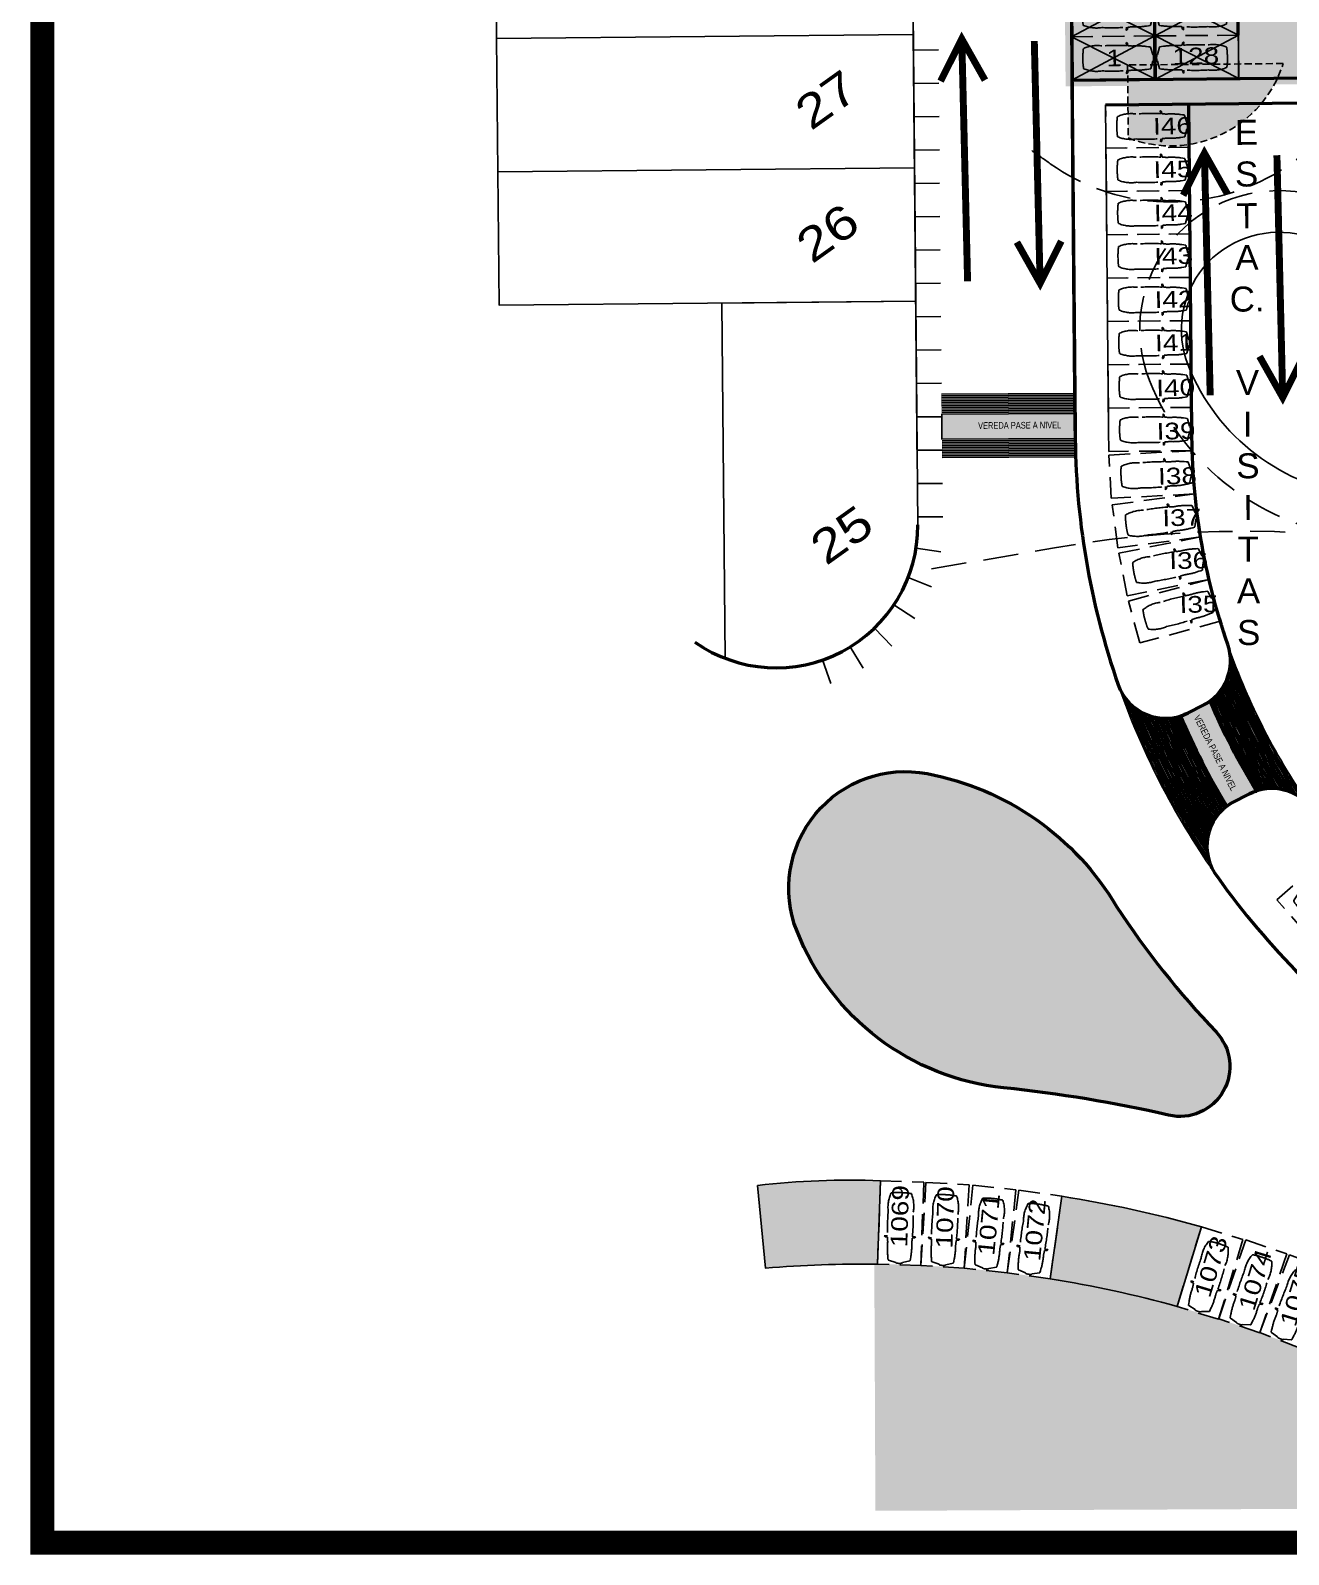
# Model space of a CAD drawing. Header units: millimetres. Extents: x 460 to 723, y 360 to 962.
# Drawn here: x 459.9 to 573.9, y 362.2 to 500.2 of the extents above; entities that cross this region are included whole.
import ezdxf

# ---------------------------------------------------------------- set-up
doc = ezdxf.new("R2010")
doc.units = ezdxf.units.MM
for name, pattern in [('ACAD_ISO02W100', [15, 12, -3]), ('CONTINUA', [0]), ('DASHDOT2', [0.5, 0.25, -0.125, 0, -0.125]), ('DASHED', [19.049999999999997, 12.7, -6.35]), ('HIDDEN2', [4.762499999999999, 3.175, -1.5875])]:
    doc.linetypes.add(name, pattern=pattern)
doc.layers.get('0').update_dxf_attribs({"true_color": 0xc2ced6})
for name, color, linetype, lineweight in [('0-EVACUACIÓN', 84, 'Continuous', 90), ('LOTES_MENORCA', 250, 'Continuous', 50), ('Menorca-Parques-A-Arboles', 74, 'Continuous', 18), ('TEXTO LOTES', 170, 'Continuous', 25)]:
    doc.layers.add(name, color=color, linetype=linetype, lineweight=lineweight)
for name, color, linetype in [('00_Bermas', 252, 'Continuous'), ('00_EJE VIAL', 253, 'HIDDEN2'), ('00_Lotes', 224, 'Continuous'), ('0_CORTES_VIAS', 2, 'Continuous'), ('0_RETIROS', 84, 'Continuous'), ('_A_BRUÑAS', 5, 'Continuous'), ('_HU TIPO 4 ETAPAS', 3, 'Continuous'), ('H_BORDES', 252, 'CONTINUA'), ('lotes hu$0$autos', 250, 'Continuous'), ('MENORCA_TEXTO CALLES Y AVENIDAS', 2, 'Continuous'), ('proyeccion', 8, 'DASHED')]:
    doc.layers.add(name, color=color, linetype=linetype)
doc.layers.add('A_TRAZADO', color=4, linetype='Continuous', plot=False)
doc.styles.add('1-200 R', font='bgothl.ttf', dxfattribs={"width": 0.8, "height": 0.35})
doc.styles.add('cotas', font='arial.ttf', dxfattribs={"width": 1.2})
doc.styles.get("Standard").update_dxf_attribs({"font": 'arial.ttf'})

# ---------------------------------------------------------------- blocks, each defined once
blk = doc.blocks.new('B150')
at = {"layer": '_A_BRUÑAS'}
blk.add_lwpolyline([(0, 0.75), (0, -0.75)], dxfattribs=at)
blk = doc.blocks.new('lotes hu$0$est.01')
at = {"layer": 'proyeccion', "color": 8, "linetype": 'DASHED', "ltscale": 0.1, "extrusion": (0.001267137594413333, -4.814406429302118e-05, 0.9999991960219098)}
for p, q in [((-2713714.734335323, 7725537.807855077), (-2713714.722264049, 7725537.92707682)), ((-2713714.722264049, 7725537.92707682), (-2713714.704139745, 7725538.023517201)), ((-2713714.704139745, 7725538.023517201), (-2713714.699901662, 7725538.032638948)), ((-2713714.681788305, 7725538.0480611), (-2713714.24371258, 7725538.171561241)), ((-2713714.24371258, 7725538.171561241), (-2713714.240256914, 7725538.197441367)), ((-2713713.856265258, 7725538.196998505), (-2713713.852721417, 7725538.171130305)), ((-2713713.852721417, 7725538.171130305), (-2713713.414227379, 7725538.04912379)), ((-2713713.396061574, 7725538.033763457), (-2713713.391792428, 7725538.024656206)), ((-2713713.391792428, 7725538.024656206), (-2713713.373339584, 7725537.92827815)), ((-2713713.373339584, 7725537.92827815), (-2713713.360862102, 7725537.809098236)), ((-2713714.934447963, 7725536.661487735), (-2713714.984792911, 7725536.605468202)), ((-2713714.984792911, 7725536.605468202), (-2713714.971609876, 7725536.590989325)), ((-2713714.971609876, 7725536.590989325), (-2713714.793694761, 7725536.601325271)), ((-2713714.788808958, 7725536.683281188), (-2713714.934447963, 7725536.661487735)), ((-2713713.302556518, 7725536.684716518), (-2713713.15684409, 7725536.663419509)), ((-2713713.119442153, 7725536.593048153), (-2713713.297391458, 7725536.602777726)), ((-2713713.15684409, 7725536.663419509), (-2713713.106308536, 7725536.607571874)), ((-2713713.106308536, 7725536.607571874), (-2713713.119442153, 7725536.593048153))]:
    blk.add_line(p, q, dxfattribs=at)
at = {"layer": 'proyeccion', "color": 8, "linetype": 'DASHED', "ltscale": 0.1}
blk.add_lwpolyline([(-2713715.363172001, 7725538.313534611), (-2713712.763172002, 7725538.313534612), (-2713712.763172002, 7725533.313534612), (-2713715.363172, 7725533.313534611)], close=True, dxfattribs=at)
at = {"layer": 'proyeccion', "color": 8, "linetype": 'DASHED', "ltscale": 0.1, "extrusion": (0.001267137594413333, -4.814406429302118e-05, 0.9999991960219098)}
for centre, radius, start, end in [((-2713708.589146202, 7725537.046938677, -3810.583694886813), 4.009686271329906, 171.5903852376664, 183.7793716572384), ((-2713712.495433018, 7725537.846126423, -3810.588683169822), 0.02850000091789321, 105.743933580333, 155.0797787827164), ((-2713711.899160202, 7725537.515848294, -3810.587911708585), 0.5324825642468936, 86.82645315371623, 107.7658507842356), ((-2713711.841409278, 7725537.51501446, -3810.58783849001), 0.5332498206718345, 72.11491800882752, 93.039204012233), ((-2713711.243245868, 7725537.847162995, -3810.58709652504), 0.02850000092586931, 25.11547843213275, 74.45132374647028), ((-2713715.146786506, 7725537.034667266, -3810.592003735273), 4.009686206729849, 356.415885619264, 8.604871999372275), ((-2713699.567870556, 7725535.690135753, -3810.572198358087), 13.0680042018026, 176.7682807330189, 183.2444520721511), ((-2713699.567871224, 7725535.690135777, -3810.572198358929), 13.06800353418193, 175.2043820858534, 176.4083662122853), ((-2713724.16338619, 7725535.647127668, -3810.603362215106), 13.06800421035998, 3.786891006672036, 4.990874992641549), ((-2713724.163386198, 7725535.647127668, -3810.603362215119), 13.06800421756724, 356.9508051767906, 3.426976539936115), ((-2713710.630599973, 7725534.647937365, -3810.586166194046), 2.007251113594485, 171.3294233872722, 203.1907404590659), ((-2713713.098771669, 7725534.646541862, -3810.589293642515), 2.008236569741824, 336.8952689454167, 8.748716788006325), ((-2713712.449131085, 7725533.867909052, -3810.588432971304), 0.02849999803807351, 201.4323471749703, 262.3292306328637), ((-2713711.893751045, 7725537.991434247, -3810.587927751074), 4.189258044871107, 262.3292277201794, 271.062774262265), ((-2713711.755069143, 7725536.839854646, -3810.587696580157), 3.037569936563779, 268.8496860075464, 279.1070538510364), ((-2713711.278185086, 7725533.868807194, -3810.586949263656), 0.02849999981066331, 277.8660284092421, 338.7629115080967)]:
    blk.add_arc(centre, radius, start, end, dxfattribs=at)
blk = doc.blocks.new('SECC')
at = {"layer": '0_CORTES_VIAS', "linetype": 'ACAD_ISO02W100', "lineweight": 30, "ltscale": 2}
blk.add_line((312295.4994283512, 8613625.746727426), (312304.7339031722, 8613618.259881463), dxfattribs=at)
at = {"layer": '0_CORTES_VIAS', "linetype": 'ACAD_ISO02W100', "lineweight": 15, "const_width": 0.4999999999999999}
for points in [[(312295.4994283512, 8613625.746727426), (312296.1318425348, 8613626.483392637)], [(312304.7339031722, 8613618.259881463), (312305.3663173558, 8613618.996546675)]]:
    blk.add_lwpolyline(points, dxfattribs=at)

msp = doc.modelspace()

# ---------------------------------------------------------------- hatches: boundary and pattern name
at = {"layer": '00_Bermas'}
h = msp.add_hatch(color=254, dxfattribs=at)
h.dxf.hatch_style = 1
h.paths.add_polyline_path([(554.5653224639831, 465.5451654117863), (542.4885942973754, 465.4903869748645), (542.5093492609752, 463.2258954311923), (554.583091192761, 463.2806603238717)])
h = msp.add_hatch(color=254, dxfattribs=at)
h.dxf.hatch_style = 1
edge = h.paths.add_edge_path()
edge.add_arc((564.1122763240672, 443.171208513227), 4.529124801217012, 296.8342323182041, 306.4349231007857, ccw=False)
edge.add_line((566.1567719494856, 439.1297967422435), (564.7974368964806, 438.4421275020667))
edge.add_arc((562.7529412685112, 442.4835392505387), 4.529124782281155, 287.3392869492076, 296.8342324755546, ccw=False)
edge.add_arc((624.3364261064152, 463.9807551578263), 65.5346826427319, 203.2034853846747, 211.241619666504)
edge.add_arc((571.0413201030107, 426.3737402414799), 4.535839330650751, 119.95219379109179, 127.10300379593849, ccw=False)
edge.add_line((568.7766787815863, 430.3037832589004), (570.3588286685281, 431.1041715155791))
edge.add_arc((572.4033242930507, 427.0627597820379), 4.529124767402277, 108.03500282649199, 116.83423252191, ccw=False)
edge.add_arc((624.3364261203235, 463.9807551440423), 62.51526612392682, 203.0265983937063, 211.4433273854107, ccw=False)
at = {"layer": '0_RETIROS', "true_color": 0x148b29}
h = msp.add_hatch(color=104, dxfattribs=at)
h.dxf.hatch_style = 1
edge = h.paths.add_edge_path()
edge.add_line((573.4186612815138, 497.2471183333137), (559.3208845499994, 497.1178953817721))
edge.add_line((559.3208845506355, 497.1178953817753), (559.3814622790105, 490.5090758331002))
edge.add_arc((563.2349684525495, 500.4718585368672), 10.68206670214359, 248.8540208083278, 342.4292313957616)
at = {"layer": 'A_TRAZADO'}
h = msp.add_hatch(color=1, dxfattribs=at)
h.dxf.hatch_style = 1
h.paths.add_polyline_path([(557.8687606365917, 862.527308269021), (550.3205405836742, 862.4576686077517), (551.1125124511266, 776.1036347758006), (551.3911898237991, 746.402191501451), (553.7093954234912, 495.1785853901258), (577.8635937795744, 495.40143134081), (576.0166476939961, 695.580226444542), (583.5740402965929, 695.6499445887423), (583.1758133404809, 738.8257643661957), (599.773140241495, 738.9788908243015), (599.6582546565726, 751.4294944745284), (599.4751299522684, 770.9851555978682), (588.9389715805175, 770.690842919196), (576.866160185859, 770.341476056715), (566.4022089494406, 770.038666890362), (566.2135406722883, 776.2452593022849), (558.6699050340388, 776.1733529087528)])
at = {"layer": 'Menorca-Parques-A-Arboles', "lineweight": 5, "true_color": 0x148b29, "transparency": 33554687}
h = msp.add_hatch(color=104, dxfattribs=at)
h.dxf.hatch_style = 1
edge = h.paths.add_edge_path()
edge.add_arc((536.4199865934652, 407.9267511466598), 25.46801608768559, 30.68275622199559, 79.24952355388899, ccw=False)
edge.add_arc((624.3364295955171, 463.9807513895364), 78.81509768224248, 213.1147509383291, 223.6760982666416)
edge.add_arc((564.0572794517541, 406.4248352966903), 4.529124789030591, -102.94902441916742, 43.67609829724449, ccw=False)
edge.add_arc((535.4862220302585, 282.1657152237045), 122.972382039301, 77.05097557201802, 84.11080363691964)
edge.add_arc((550.427354299529, 427.0151758134367), 22.64562394424557, 201.6193602047144, 264.11080251489784, ccw=False)
edge.add_arc((539.1993273222748, 422.565296185949), 10.56795784101681, 79.24952355486857, 201.6193602095993, ccw=False)
h = msp.add_hatch(color=104, dxfattribs=at)
h.dxf.hatch_style = 1
edge = h.paths.add_edge_path()
edge.add_line((525.8101276931685, 395.6498566769521), (526.534395664487, 388.1539405645401))
edge.add_arc((535.4862191044604, 282.1657172553605), 106.365589469231, 89.35857418140472, 94.82777492235351, ccw=False)
edge.add_line((536.6769562021831, 388.5246415085753), (536.9312376339977, 396.070682518815))
edge.add_arc((534.0254739488329, 325.7024446351367), 70.42820717189922, 87.63538967137029, 96.69871840308221)
h = msp.add_hatch(color=104, dxfattribs=at)
h.dxf.hatch_style = 1
edge = h.paths.add_edge_path()
edge.add_line((553.3643582805046, 394.6681676022584), (552.3081140769784, 387.1926779567052))
edge.add_arc((535.4862191649281, 282.1657160906291), 106.365590616751, 74.55654860504069, 80.9003716846658, ccw=False)
edge.add_line((563.8100125514376, 384.6908427447747), (566.0143947944841, 391.9129709321716))
edge.add_arc((535.4862191841061, 282.1657165123981), 113.9141315148238, 74.4551339376387, 80.97044086227424)
h = msp.add_hatch(color=104, dxfattribs=at)
h.dxf.hatch_style = 1
edge = h.paths.add_edge_path()
edge.add_line((536.4784155979225, 366.1823566139296), (598.1759633367551, 366.4622270226392))
edge.add_line((598.1759633366113, 366.462227023045), (598.1686567805548, 368.073026910157))
edge.add_arc((535.4499227248533, 282.1656966034412), 106.3659203034308, 53.86777880782149, 89.50057665119074)
edge.add_line((536.3770582282652, 388.5275761535138), (536.4784155980084, 366.1823566134451))

# ---------------------------------------------------------------- linework, layer by layer
at = {"color": 1, "elevation": -8.16971672340977}
msp.add_lwpolyline([(541.1705918070917, 432.9477741782402, -0.2151426456909415), (558.3226303338158, 420.9226751471259, 0.04611521918195993), (567.3329929319566, 409.5525617153898, -0.7441907180388282), (563.042374706297, 402.0108869834157, 0.03081405824964997), (548.1038001852395, 404.4890713987325, -0.2796351606813086), (529.3748037171567, 418.6716515100719, -0.5912207210323889)], format="xyb", close=True, dxfattribs=at)
at = {"layer": '0-EVACUACIÓN', "const_width": 0.6283568648077319, "elevation": -8.16971672340977}
for points in [[(546.4043688977666, 495.7489982463409), (544.301706691873, 499.474153681725), (542.3799541462469, 495.6525259495659)], [(544.8276622943189, 477.5335183274291), (544.301706691873, 499.474153681725)], [(550.8702846855423, 499.2877089224491), (551.3962402879882, 477.3470735681532)], [(568.3816128829163, 485.4099899735172), (566.2789506770227, 489.1351454089012), (564.3571981313966, 485.3135176767422)], [(566.8049062794687, 467.1945100546054), (566.2789506770227, 489.1351454089012)], [(572.8475286706921, 488.9487006496253), (573.3734842731379, 467.0080652953293)], [(549.2935780820945, 481.0722290035372), (551.3962402879882, 477.3470735681532), (553.3179928336143, 481.1687013003123)], [(571.2708220672444, 470.7332207307134), (573.3734842731379, 467.0080652953293), (575.2952368187641, 470.8296930274884)]]:
    msp.add_lwpolyline(points, dxfattribs=at)
at = {"layer": '00_EJE VIAL'}
for points, elevation in [([(578.4981227905888, 889.3304609710647), (582.0560729035959, 503.7385329734387, -0.6115785954232685), (552.3218505231101, 488.1736706457597, -0.001476909534063808), (550.6473974277809, 489.3652631053376)], -8.16971672340977), ([(593.5304187369907, 471.7148497999189, -0.01021244908224573), (592.1050764636256, 473.800021566158, 0.2142578573083559), (575.3314900091434, 485.5175214057487, 0.5912207210817969), (561.3042492999573, 468.5407321032501)], -8.16971672340977), ([(561.3042492999573, 468.5407321032501, 0.2796351607008716), (580.0127542530553, 454.373669292647)], -8.16971672340977), ([(541.572961690617, 451.4851043903475), (552.6997166457335, 453.3827396217991, -0.1018524323026204), (592.4405001033131, 452.2820437492862, -0.1018524323026204)], 0.3767515654373819)]:
    msp.add_lwpolyline(points, format="xyb", dxfattribs=dict(at, elevation=elevation))
at = {"layer": '00_Lotes'}
for points, elevation in [([(540.1307761201931, 475.723132916634), (537.5848190484767, 753.4977931516634)], -8.16971672340977), ([(540.1307761201931, 475.723132916634), (537.5848190484767, 753.4977931516634)], -8.16971672340977), ([(540.2690422327174, 460.6328796233893), (537.5848191145599, 753.4977860329568)], -8.16971672340977), ([(540.2690422327174, 460.6328796233893), (537.5848191145599, 753.4977860329568)], -8.16971672340977), ([(557.5988686638032, 464.0277867964984), (557.3268544299711, 493.518838050484)], 2.097278449968349), ([(542.4716264392516, 467.3019785703765), (554.548618539321, 467.3567581939838)], 2.097278449968349), ([(542.4723112157957, 467.1510092982838), (554.5493033158649, 467.2057889218912)], 2.097278449968349), ([(542.4729959923397, 467.0000400247851), (554.549988092409, 467.0548196483924)], 2.097278449968349), ([(542.4758054222815, 466.8490803909963), (554.5527958983914, 466.9038600160098)], 2.097278449968349), ([(542.4764901988254, 466.6981111174977), (554.5534806735293, 466.752890741105)], 2.097278449968349), ([(542.4771749767754, 466.5471418454051), (554.5541654500734, 466.6019214676062)], 2.097278449968349), ([(542.4778597533194, 466.3961725719062), (554.5548502266174, 466.4509521941075)], 2.097278449968349), ([(542.4785445284574, 466.2452032984075), (554.5555350031614, 466.2999829220149)], 2.097278449968349), ([(542.4827703954037, 466.0942500859368), (554.5597581663208, 466.1490296870477)], 2.097278449968349), ([(542.4834551719478, 465.9432808138442), (554.5604429414589, 465.998060413549)], 2.097278449968349), ([(542.4855563840903, 465.7923179630694), (554.5625430751797, 465.8470975641803)], 2.097278449968349), ([(542.4862411620401, 465.6413486867587), (554.5632278531298, 465.6961282906815)], 2.097278449968349), ([(554.5653224639831, 465.5451654117863), (542.4885942973754, 465.4903869748645), (542.5093492609752, 463.2258954311923), (554.583091192761, 463.2806603238717), (554.5653224639831, 465.5451654160044)], 2.097278449968349), ([(542.5106302949231, 463.0749288614804), (554.5847697705447, 463.1296955552783)], 2.097278449968349), ([(542.5148561604632, 462.9239756490097), (554.5953254344269, 462.9787710524398)], 2.097278449968349), ([(542.5155409370072, 462.773006375511), (554.5960102109708, 462.827801778941)], 2.097278449968349), ([(542.5162257121452, 462.6220371034182), (554.5966949875149, 462.6768325068485)], 2.097278449968349), ([(542.5169104872833, 462.4710678299195), (554.5973797640588, 462.5258632333498)], 2.097278449968349), ([(542.5175952652332, 462.3200985578268), (554.5980645406028, 462.3748939612571)], 2.097278449968349), ([(542.5182800417772, 462.1691292829221), (554.5987493171468, 462.2239246877584)], 2.097278449968349), ([(542.5203812525137, 462.0181664377714), (554.605670536165, 462.0729836992724)], 2.097278449968349), ([(542.5210660290578, 461.8671971642726), (554.6063553141153, 461.9220144257736)], 2.097278449968349), ([(542.5217508041957, 461.7162278907738), (554.6070400906592, 461.7710451536809)], 2.097278449968349), ([(542.5245602397617, 461.5652682541732), (554.6195320975529, 461.6201294356891)], 2.097278449968349)]:
    msp.add_lwpolyline(points, dxfattribs=dict(at, elevation=elevation))
at = {"layer": '00_Lotes', "elevation": -8.16971672340977}
for points in [[(539.7987002584324, 511.954609462396), (502.0575368084703, 511.6086967192111), (502.1682287680148, 499.5315378687489), (539.9093922109465, 499.8774506147461)], [(539.7987002584324, 511.954609462396), (502.0575368084703, 511.6086967192111), (502.1682287680148, 499.5315378687489), (539.9093922109465, 499.8774506147461)], [(539.9093922109465, 499.8774506147461), (502.1682287680148, 499.5315378687489), (502.278920720529, 487.4543790267231), (540.0200841676788, 487.8002917685021)], [(539.9093922109465, 499.8774506147461), (502.1682287680148, 499.5315378687489), (502.278920720529, 487.4543790267231), (540.0200841676788, 487.8002917685021)], [(540.0200841676788, 487.8002917685021), (502.278920720529, 487.4543790267231), (502.3896126744493, 475.3772201762611), (540.1307761201931, 475.723132916634)], [(540.0200841676788, 487.8002917685021), (502.278920720529, 487.4543790267231), (502.3896126744493, 475.3772201762611), (521.2601943987271, 475.5501765485566), (540.1307761201931, 475.723132916634)]]:
    msp.add_lwpolyline(points, close=True, dxfattribs=at)
at = {"layer": '00_Lotes'}
for points, elevation in [([(540.315700812573, 455.4770876010517), (540.1301783274096, 475.7231274457893), (522.5595614608761, 475.5620857663639), (522.8544219186031, 443.3938336685016, 0.5298004077010257)], -3.513474498268432), ([(522.5595614552522, 475.5620857663639), (522.8544219186031, 443.3938336685016, 0.5298694060662165), (540.315675771261, 455.4798528691419), (540.130177620179, 475.7231274387591)], -8.16971672340977), ([(540.315700812573, 455.4770876010517), (540.1301783274096, 475.7231274457893), (522.5595614608761, 475.5620857663639), (522.8544219186031, 443.3938336685016, 0.5298004077010257)], -3.513474498268432), ([(522.5595614552522, 475.5620857663639), (522.8544219186031, 443.3938336685016, 0.5298694060662165), (540.315675771261, 455.4798528691419), (540.130177620179, 475.7231274387591)], -8.16971672340977), ([(553.3643582805046, 394.6681676022584), (552.3081140769784, 387.1926779567052, -0.02768722156766928), (563.8100125514376, 384.6908427447747), (566.0143947944841, 391.9129709321716, 0.02843605023506108)], 2.097278449968349)]:
    msp.add_lwpolyline(points, format="xyb", close=True, dxfattribs=dict(at, elevation=elevation))
for points, elevation in [([(568.4557390162958, 444.4546816307931, 0.06970148017836497), (575.9719456329115, 429.8516507742314, 0.0367414276329907)], -8.16971672340977), ([(568.6273148558511, 443.5281377392773, 0.06182084558158652), (575.3176223178891, 430.529723612752, 0.03674142761713197)], -8.16971672340977), ([(568.6400409940923, 443.0602196979234, 0.05807910545799369), (574.944221203333, 430.8120015816333, 0.03674142762483398)], -8.16971672340977), ([(568.4510332039898, 441.8719163301526, 0.04935166444865111), (573.8673291950256, 431.3487440088718, 0.03674142762049444)], -8.16971672340977), ([(568.5169271841028, 442.1166838602568, 0.05105208681637285), (574.1048165886051, 431.2601274240222, 0.03674142762445747)], -8.16971672340977), ([(568.5732022028823, 442.3881939946191, 0.05299959788031117), (574.3584775259507, 431.1481418930018, 0.03674142762849367)], -8.16971672340977), ([(568.6164383285396, 442.6963442450742, 0.05528425179352425), (574.634379284998, 431.004252491614, 0.03674142763255033)], -8.16971672340977), ([(558.4768563037741, 440.9908676070043, 0.06885650053732623), (567.1940274581868, 423.9712045425895, 0.06103659613937962)], 2.097278449968349), ([(567.6205758360273, 440.3068052592177, 0.03997759881815269), (572.1110213619594, 431.5824423088554, 0.03674142763085377)], -8.16971672340977), ([(567.7274259788356, 440.4429005332225, 0.04066733066256828), (572.2838709845894, 431.5903090152689, 0.03674142762336127)], -8.16971672340977), ([(567.8313529765869, 440.586360296839, 0.04142538910753313), (572.4610151795962, 431.5915171060256, 0.0367414276273051)], -8.16971672340977), ([(567.9321489638942, 440.7377861349013, 0.04225751288723902), (572.6428227221304, 431.5855478196229, 0.03674142761981887)], -8.16971672340977), ([(568.0295593981396, 440.8979146950417, 0.04317067631463121), (572.8297451867712, 431.5717659208214, 0.03674142762372123)], -8.16971672340977), ([(568.1232683187042, 441.0676603985251, 0.04417347847703862), (573.0223431235015, 431.5493828810576, 0.03674142762769539)], -8.16971672340977), ([(568.2128767954108, 441.2481777721644, 0.04527671054200785), (573.2213242650423, 431.5174031106279, 0.03674142762015412)], -8.16971672340977), ([(568.2978703199842, 441.440955829183, 0.04649421355500054), (573.4276013988558, 431.4745425905924, 0.03674142763565065)], -8.16971672340977), ([(568.3775673061518, 441.6479671374306, 0.04784423150263287), (573.6423837194292, 431.4191003198746, 0.03674142762809152)], -8.16971672340977), ([(559.0239087383574, 439.9130747736979, 0.06103659613864584), (566.7668121336105, 424.8563674788023, 0.03649091610585953)], 2.097278449968349), ([(559.333999970302, 439.5130491160234, 0.057577614521865), (566.6260169062074, 425.3350217261338, 0.03649091609565879)], 2.097278449968349), ([(559.6032614763841, 439.2289289150338, 0.05497866514568288), (566.5533463392837, 425.7165264553511, 0.03649091609544543)], 2.097278449968349), ([(559.850596009533, 439.0065630910862, 0.05283912741990219), (566.517379596869, 426.0454099828705, 0.03649091610533087)], 2.097278449968349), ([(566.8021660162736, 439.527382926188, 0.0367414276261682), (571.0011165454381, 431.3693575797469)], -8.16971672340977), ([(566.8021660162736, 439.527382926188, 0.03674142772793002), (571.0011165454381, 431.3693575797469, 0.03541519228444606)], -8.16971672340977), ([(566.9259617302971, 439.6221035663796, 0.03705252424115419), (571.1501426384236, 431.4150588166011, 0.03674142763004246)], -8.16971672340977), ([(567.0475852461747, 439.7220154182094, 0.03741042685311555), (571.3021310581757, 431.4559755290362, 0.0367414276227082)], -8.16971672340977), ([(567.1669766039532, 439.8272919964582, 0.03781695872918577), (571.4571881775445, 431.4919580822063, 0.03674142762654163)], -8.16971672340977), ([(567.2840643845736, 439.938140002324, 0.03827424518089773), (571.6154407047263, 431.5228282342734, 0.03674142763044515)], -8.16971672340977), ([(567.3987637779904, 440.0548048687864, 0.0387847649108765), (571.7770390900614, 431.5483743432659, 0.03674142762300659)], -8.16971672340977), ([(567.5109741521545, 440.1775778469741, 0.03935141561744883), (571.9421618790893, 431.5683452438392, 0.03674142762692056)], -8.16971672340977), ([(560.0833921023944, 438.8247855728183, 0.05100148031774057), (566.5056108016292, 426.3393951166809, 0.03649091610513773)], 2.097278449968349), ([(560.3054698415823, 438.6726528906436, 0.04938419341661868), (566.5115197765729, 426.6077219842595, 0.03649091609484595)], 2.097278449968349), ([(560.5191152022232, 438.5436163674363, 0.04793851709790185), (566.5311854360647, 426.8559473863415, 0.03649091609462892)], 2.097278449968349), ([(560.7258274024723, 438.4333811566448, 0.04663253922629029), (566.5620277066485, 427.0877276961625, 0.03649091610459966)], 2.097278449968349), ([(560.9266537695494, 438.3389469688172, 0.04544402517305784), (566.6022399511539, 427.3056232015902, 0.03649091610444976)], 2.097278449968349), ([(561.122360505741, 438.2581188464744, 0.04435676147676701), (566.6504981140687, 427.5115103011494, 0.03649091609401871)], 2.097278449968349), ([(561.3135281940795, 438.189233578284, 0.04335850998037154), (566.705797522765, 427.7068127797338, 0.0364909161041012)], 2.097278449968349), ([(561.500609044668, 438.1309957157264, 0.04243978123670686), (566.7673547919204, 427.892640815304, 0.03649091610390231)], 2.097278449968349), ([(561.683963095615, 438.0823738491948, 0.04159305861457348), (566.8345456392329, 428.0698791099659, 0.03649091610374952)], 2.097278449968349), ([(561.8638821548356, 438.0425320333255, 0.04081228564521066), (566.9068637240285, 428.2392452372117, 0.03649091610354897)], 2.097278449968349), ([(562.0406061844642, 438.0107828355928, 0.04009251512026167), (566.9838923931802, 428.4013296559963, 0.03649091610334752)], 2.097278449968349), ([(562.2143348696322, 437.9865542201922, 0.03942966177944155), (567.0652847549168, 428.5566239676299, 0.03649091610319246)], 2.097278449968349), ([(562.385235980101, 437.9693655668719, 0.03882032345115466), (567.1507492192571, 428.7055414015676, 0.03649091610298931)], 2.097278449968349), ([(562.553451562397, 437.9588099676669, 0.0382616490746716), (567.2400388206545, 428.8484319498666, 0.03649091610278523)], 2.097278449968349), ([(562.7191025782903, 437.9545408865304, 0.03775123956315368), (567.33294316147, 428.9855937756765, 0.03649091610258024)], 2.097278449968349), ([(562.8822924746929, 437.9562619797097, 0.03728707212890885), (567.4292822577997, 429.1172819404385, 0.03649091610242204)], 2.097278449968349), ([(563.0431099394681, 437.9637191896656, 0.03686744183522508), (567.5289017885154, 429.2437151570256, 0.03649091610221528)], 2.097278449968349), ([(563.2016310428071, 437.9766945908994, 0.03649091610200761), (567.631669322898, 429.3650810820222, 0.03649091610200761)], 2.097278449968349), ([(563.3579209385205, 437.9950015335409, 0.03615629901294492), (567.7374714242254, 429.4815404859948, 0.03615629901294492)], 2.097278449968349), ([(563.5120352306942, 438.0184807303804, 0.03586260284085458), (567.8462112721833, 429.5932305731189, 0.03586260284085458)], 2.097278449968349), ([(563.6640210197726, 438.0469972507854, 0.03560902612780285), (567.9578068280026, 429.7002676076336, 0.03560902612780285)], 2.097278449968349), ([(563.8139177644523, 438.0804380559388, 0.03539493610377347), (568.0721893581322, 429.8027489989777, 0.03539493610377347)], 2.097278449968349), ([(563.9617579453255, 438.1187101035171, 0.03521985526141375), (568.1893022686442, 429.9007549440274, 0.03521985526141375)], 2.097278449968349), ([(564.0892022052416, 438.1918691531868, 0.0352188190257442), (568.3050759301334, 429.9913093496213, 0.0352188190257442)], 2.097278449968349), ([(525.8101276931685, 395.6498566769521), (526.534395664487, 388.1539405645401, -0.02386842117214867), (536.6769562021831, 388.5246415085753), (536.9312376339977, 396.070682518815, 0.03956686030361946), (525.8101276931685, 395.6498566769521)], 2.097278449968349)]:
    msp.add_lwpolyline(points, format="xyb", dxfattribs=dict(at, elevation=elevation))
at = {"layer": '0_RETIROS', "color": 250, "linetype": 'DASHED', "ltscale": 0.05}
msp.add_line((573.418661285025, 497.2471183321433, -4.29376023854747), (559.3208845518059, 497.1178953817754, -4.29376023854747), dxfattribs=at)
at = {"layer": '0_RETIROS', "color": 250, "linetype": 'DASHED', "ltscale": 0.05, "elevation": -8.16971672340977}
msp.add_lwpolyline([(573.4186612815138, 497.2471183333137), (559.3208845506355, 497.1178953817754), (559.3814622793515, 490.5090758334313, 0.4326102289591022)], format="xyb", close=True, dxfattribs=at)
at = {"layer": '_HU TIPO 4 ETAPAS', "color": 3, "linetype": 'DASHDOT2', "ltscale": 20, "elevation": -8.16971672340977, "flags": 128}
msp.add_lwpolyline([(721.758140212807, 363.3114001711293, 2.172066892648401, 2.172066892648401, 0), (721.7581399546982, 363.3113995986502, 2.172066892648401, 2.172066892648401, 0), (461.0244876486129, 363.3114001711293, 2.172066892648401, 2.172066892648401, 0), (461.0244876486129, 363.3114001711293, 2.172066892648401, 2.172066892648401, 0), (461.0244876486129, 363.3114001711293, 2.172066892648401, 2.172066892648401, 0), (721.758140212807, 363.3114001711293, 2.172066892648401, 2.172066892648401, 0), (721.758140212807, 363.3114001711293, 2.172066892648401, 2.172066892648401, 0), (721.758140212807, 363.3114001711293, 2.172066892648401, 2.172066892648401, 0), (721.758140212807, 960.7177701488646, 2.172066892648401, 2.172066892648401, 0), (721.758140212807, 960.7177701488646, 2.172066892648401, 2.172066892648401, 0), (721.758140212807, 960.7177701488646, 2.172066892648401, 2.172066892648401, 0), (461.0244876486129, 960.7177701488646, 2.172066892648401, 2.172066892648401, 0), (461.0244876486129, 960.7177701488646, 2.172066892648401, 2.172066892648401, 0), (461.0244876486129, 363.3114001711293, 2.172066892648401, 2.172066892648401, 0), (721.7581399546982, 363.3113995986502, 0, 0, 0)], format="xyseb", dxfattribs=at)
at = {"layer": 'A_TRAZADO', "color": 1, "elevation": -8.16971672340977}
msp.add_lwpolyline([(558.4460450402682, 863.1041711330511), (550.8978249873508, 863.0345314717817), (551.6897968548033, 776.6804976398308), (551.9684742274758, 746.979054365481), (554.2866798271679, 495.7554482541559), (578.4408781832511, 495.9782942048402), (576.5939320976728, 696.1570893085722), (584.1513247002696, 696.2268074527723), (583.7530977441576, 739.4026272302259), (600.3504246451715, 739.5557536883316), (600.2355390602492, 752.0063573385585), (600.0524143559451, 771.5620184618983), (589.5162559841942, 771.2677057832261), (577.4434445895357, 770.9183389207451), (566.9794933531172, 770.6155297543921), (566.790825075965, 776.8221221663151), (559.2471894377154, 776.7502157727829)], close=True, dxfattribs=at)
at = {"layer": 'A_TRAZADO', "color": 4, "elevation": -8.16971672340977}
msp.add_lwpolyline([(554.3079923065479, 495.7556448586856), (569.3924040690746, 495.8948009290386), (567.0385100117305, 747.0992421466555), (552.0090865972797, 746.9584099632813)], close=True, dxfattribs=at)
msp.add_lwpolyline([(561.8501981871083, 495.8252228938621), (559.4963144078097, 747.0285685182195)], dxfattribs=at)
at = {"layer": 'A_TRAZADO', "color": 2, "elevation": -8.16971672340977}
for points in [[(554.223302258494, 503.6056805494853), (561.8078531637844, 499.7502407406679)], [(561.771640479409, 503.6753213341687), (554.250460580872, 499.680522604904)], [(561.771640479409, 503.6753213341687), (569.3561913861055, 499.8198815239454)], [(569.3199787045421, 503.7449621174462), (561.798798803193, 499.7501633895874)], [(554.250460580872, 499.680522604904), (561.8350114861623, 495.8250827960865)], [(561.798798803193, 499.7501633895874), (554.277618901844, 495.7553646617285)], [(561.8078531637844, 499.7502407406679), (569.3924040690746, 495.8948009304445)], [(569.3561913861055, 499.8198815239454), (561.8350114861623, 495.8250827960865)]]:
    msp.add_lwpolyline(points, dxfattribs=at)
at = {"layer": 'H_BORDES', "lineweight": -2, "elevation": -8.16971672340977}
msp.add_lwpolyline([(574.6282372577962, 481.813550542785, -0.2151426456909437), (588.9059641761849, 471.8035986723225, 0.04611521918192303), (596.406384398042, 462.3388709458489, -0.7441907181520186), (592.8347812185376, 456.0610181901739, 0.03081405824988994), (580.3995894931146, 458.123912363375, -0.2796351606830546), (564.8091687620681, 469.9297980318552, -0.5912207210930991)], format="xyb", close=True, dxfattribs=at)
at = {"layer": 'LOTES_MENORCA'}
for p, q in [((561.8345960928342, 495.8250851047803, -8.169716723418915), (559.5171925659481, 747.0298506699575, -8.169716723418915)), ((561.8350114285153, 495.8250889390114, -8.169716723418915), (559.5171989000924, 747.0298507276044, -8.169716723418915)), ((554.2861835578535, 495.755443670513, -8.169716723418915), (561.8344036909143, 495.8250771902634, -8.169716723418915))]:
    msp.add_line(p, q, dxfattribs=at)
at = {"layer": 'LOTES_MENORCA', "elevation": -8.16971672340977}
for points in [[(569.3468114420575, 499.8198011442861), (567.0582754751224, 747.8734297178169, 0.4199967340980176), (562.3983330165909, 752.3588754905877), (556.3605262951074, 752.1841515095751, 0.4084544352571459), (551.9626047351309, 747.6151304967527), (554.2866798243557, 495.7554482485316)], [(553.8122477404996, 547.1597776950102), (554.5795805920193, 463.9999380664448, 0.0842295886493297), (558.4768563037741, 440.9908676070043, 0.4535751198924943), (564.7974369006986, 438.4421275048789), (566.1567719565157, 439.1297967436496, 0.3750169473566591), (568.39305452534, 444.6503668477661, -0.08363920509656629), (565.1475708582918, 464.0451794472299), (564.8749688088326, 493.5884767401897)], [(615.1850368659923, 398.7490208147329), (590.036664368463, 415.7433103597712, -0.08387017327096376), (576.0947685151581, 429.6869188447945, 0.371033307127593), (570.3588286685281, 431.1041715155791), (568.7766787815863, 430.3037832589004)], [(567.4882220236965, 423.5542841696378, 0.08430098129320418), (584.0195145501508, 407.0547988099368), (608.5588884415378, 390.472436809364), (606.8709690266588, 387.9738269353085), (610.1235384655002, 385.7686488101858), (614.8027243372277, 382.7843821593323, 0.4142135621739578), (621.0567401210491, 384.1675774589289), (635.5667140802291, 406.918515222734)]]:
    msp.add_lwpolyline(points, format="xyb", dxfattribs=at)
for points in [[(554.2866798271679, 495.7554482541559), (578.6673347649474, 495.9803834882634)], [(554.5795805709289, 463.999938029888), (554.2866798271679, 495.7554482541559)], [(557.3267487320127, 493.5188370775145), (581.4819670667163, 493.7416924345088)]]:
    msp.add_lwpolyline(points, dxfattribs=at)
for points in [[(566.8021660162736, 439.527382926188, -0.04191543744352135), (566.1567719494856, 439.1297967422435), (564.7974368964806, 438.4421275020667, -0.0414532349904891), (564.1027539306572, 438.160232984429, 0.03508736556389858), (568.3050759287273, 429.9913093496213, -0.0312114236729669), (568.7766787815863, 430.3037832589004), (570.3588286685281, 431.1041715155791, -0.03841275893515868), (571.0011165454381, 431.3693575797469, -0.03674142772624676)], [(541.1705918070917, 432.9477741782402, -0.2151426456909437), (558.3226303338158, 420.9226751471259, 0.04611521918192303), (567.3329929319566, 409.5525617153898, -0.7441907181520186), (563.042374706297, 402.0108869834157, 0.03081405824988994), (548.1038001852395, 404.4890713987325, -0.2796351606830546), (529.3748037171567, 418.6716515100719, -0.5912207210930991)]]:
    msp.add_lwpolyline(points, format="xyb", close=True, dxfattribs=at)
at = {"layer": 'LOTES_MENORCA'}
for centre, radius, start, end in [((527.4836942631114, 455.3622677028231, -8.169716723418915), 12.83252023675326, 235.0450846339794, 0.5250120255683965), ((571.0413201063309, 426.3737402365883, -8.169716723418915), 4.535839337233829, 119.9521937700553, 218.4327199513547)]:
    msp.add_arc(centre, radius, start, end, dxfattribs=at)

# ---------------------------------------------------------------- block references
at = {"layer": '00_Lotes', "lineweight": 5}
for p, xscale, yscale, zscale, rotation in [((-11623622.40418346, -4206169.478697876, -8.169716723418915), 1.509708263131599, 1.509708263131599, 1.509708263131599, 270.5398845108771), ((-2858914.211093625, 12027066.09997942, -8.169716723418915), 1.509708263131598, 1.509708263131598, 1.509708263131598, 174.019699729035), ((-2424321.33987954, 12122165.38668911, -8.169716723418915), 1.509708263131599, 1.509708263131599, 1.509708263131599, 171.9576692259486), ((-513013.5419339389, 12351648.78355484, -8.169716723418915), 1.509708263131599, 1.509708263131599, 1.509708263131599, 163.0264412137887)]:
    msp.add_blockref('lotes hu$0$est.01', p, dxfattribs=dict(at, xscale=xscale, yscale=yscale, zscale=zscale, rotation=rotation))
at = {"layer": '_A_BRUÑAS', "xscale": 1.509708263131599, "yscale": 1.509708263131599, "zscale": 1.509708263131599}
for p, rotation in [((541.0540507988117, 498.4717267644124, -8.169716723418915), 90.52501207748428), ((541.0817178985059, 495.452436996962, -8.169716723418915), 90.52501207748428), ((541.109384993982, 492.4331472351356, -8.169716723418915), 90.52501207748428), ((541.1370520922703, 489.4138574690912, -8.169716723418915), 90.52501207748428), ((541.1647191905583, 486.3945677016406, -8.169716723418915), 90.52501207748428), ((541.1923862874406, 483.3752779355961, -8.169716723418915), 90.52501207748428), ((541.2200533871348, 480.3559881709577, -8.169716723418915), 90.52501207748428), ((541.247720484017, 477.3366984063192, -8.169716723418915), 90.52501207748428), ((541.2753875837112, 474.3174086374626, -8.169716723418915), 90.52501207748428), ((541.3030546805935, 471.2981188728243, -8.169716723418915), 90.52501207748428), ((541.3307217788816, 468.2788291081858, -8.169716723418915), 90.52501207748428), ((541.3583888785761, 465.2595393407352, -8.169716723418915), 90.52501207748428), ((541.3860559768641, 462.2402495746908, -8.169716723418915), 90.52501207748428), ((541.4137230751523, 459.2209598086463, -8.169716723418915), 90.52501207748428), ((541.4413901720345, 456.2016700440079, -8.169716723418915), 90.52501207748428), ((541.2786873101717, 453.1911283668568, -8.169716723418915), 81.05581281062133), ((540.4917009542494, 450.2821652313746, -8.169716723418915), 68.66753615874055), ((539.0989628183457, 447.6097703284958, -8.169716723418915), 56.27925950685978), ((537.1653293876892, 445.2983906938202, -8.169716723418915), 43.89098285497897), ((534.7808453541448, 443.4556617578307, -8.169716723418915), 31.50270620309842), ((532.0565504351395, 442.1673950003695, -8.169716723418915), 19.11442955121764)]:
    msp.add_blockref('B150', p, dxfattribs=dict(at, rotation=rotation))
at = {"layer": 'lotes hu$0$autos'}
for p, xscale, yscale, zscale, rotation in [((-11624454.47445025, -4203841.251091432, -8.169716723418915), 1.509708263131598, 1.509708263131598, 1.509708263131598, 270.5285941926661), ((11701170.88994731, -3988639.692696686, -8.169716723418915), -1.509708263131599, 1.509708263131599, 1.509708263131599, 90.52859428778389), ((-11624454.43823765, -4203845.17616587, -8.169716723418915), 1.509708263131598, 1.509708263131598, 1.509708263131598, 270.5285941926661), ((11701170.92615996, -3988643.617771121, -8.169716723418915), -1.509708263131599, 1.509708263131599, 1.509708263131599, 90.52859428778389), ((-11623622.65627667, -4206142.003163176, -8.169716723418915), 1.509708263131599, 1.509708263131599, 1.509708263131599, 270.5398845108771), ((-11623622.61931304, -4206145.9282306, -8.169716723418915), 1.509708263131599, 1.509708263131599, 1.509708263131599, 270.5398845108771), ((-11623622.582327, -4206149.853297829, -8.169716723418915), 1.509708263131599, 1.509708263131599, 1.509708263131599, 270.5398845108771), ((-11623622.55208285, -4206153.778428581, -8.169716723418915), 1.509708263131599, 1.509708263131599, 1.509708263131599, 270.5398845108771), ((-11623622.51511921, -4206157.703496005, -8.169716723418915), 1.509708263131599, 1.509708263131599, 1.509708263131599, 270.5398845108771), ((-11623622.47813317, -4206161.628563233, -8.169716723418915), 1.509708263131599, 1.509708263131599, 1.509708263131599, 270.5398845108771), ((-11623622.4411471, -4206165.553630451, -8.169716723418915), 1.509708263131599, 1.509708263131599, 1.509708263131599, 270.5398845108771), ((-11434239.8201295, -4696638.379101804, -8.169716723418915), 1.509708263131599, 1.509708263131599, 1.509708263131599, 272.9768805223075), ((-11034489.52111183, -5571353.026485265, -8.169716723418915), 1.509708263131599, 1.509708263131599, 1.509708263131599, 277.4354699712019), ((-10641564.63062079, -6289424.464684926, -8.169716723418915), 1.509708263131599, 1.509708263131599, 1.509708263131599, 281.2299848297553), ((-10200034.45346619, -6982761.838913247, -8.169716723418915), 1.509708263131599, 1.509708263131599, 1.509708263131599, 285.0404682401944), ((-6059025.482508046, -10774485.01945951, -8.169716723418915), 1.509708263131599, 1.509708263131599, 1.509708263131599, 311.292814660255), ((-3701254.426486685, 11795058.04759641, -8.169716723418915), 1.509708263131599, 1.509708263131599, 1.509708263131599, 178.070015535767), ((-3394615.674681541, 11886952.25250678, -8.169716723418915), 1.509708263131599, 1.509708263131599, 1.509708263131599, 176.5863174973985), ((-87176.57683017291, 12362009.17965746, -8.169716723418915), 1.509708263131599, 1.509708263131599, 1.509708263131599, 161.0520844285872), ((320153.2302551724, 12358187.71045277, -8.169716723418915), 1.509708263131599, 1.509708263131599, 1.509708263131599, 159.1640188247455)]:
    msp.add_blockref('lotes hu$0$est.01', p, dxfattribs=dict(at, xscale=xscale, yscale=yscale, zscale=zscale, rotation=rotation))
at = {"layer": 'MENORCA_TEXTO CALLES Y AVENIDAS', "xscale": 2.029492433529584, "yscale": 2.029492433529584, "zscale": 2.029492433529584, "rotation": 40.30815581700283}
msp.add_blockref('SECC', (10825832.06940103, -13740317.57666084, -8.169716723418915), dxfattribs=at)

# ---------------------------------------------------------------- texts
at = {"layer": '00_Lotes', "color": 4, "char_height": 0.6038833052526397, "attachment_point": 1, "style": '1-200 R'}
for insert, rotation in [((545.7765891954142, 464.7673430048861, -8.169716723418915), 0.4305316494971871), ((565.8376896843332, 438.3183448992299, -8.169716723418915), 296.8833933278959)]:
    msp.add_mtext_dynamic_manual_height_columns('{\\fArial|b0|i0|c0|p34;\\C0;VEREDA PASE A NIVEL}', width=82.58432934023293, gutter_width=16.4313903060836, heights=[2.020090302023565], dxfattribs=dict(at, insert=insert, rotation=rotation))
at = {"layer": 'LOTES_MENORCA', "color": 0, "insert": (563.0814683619978, 492.1222270753003, -8.169684697464218), "char_height": 2.264562394697399, "attachment_point": 1, "rotation": 0.25988425393395675}
msp.add_mtext_dynamic_manual_height_columns('\\pxqc;E\\PS\\PT\\PA\\PC.\\P\\PV\\PI\\PS\\PI\\PT\\PA\\PS', width=13.9975838101717, gutter_width=18.48593956825146, heights=[156.4551840342585], dxfattribs=at)
at = {"layer": 'TEXTO LOTES', "width": 103.4659148257784, "attachment_point": 5, "style": 'cotas'}
for s, insert, char_height, rotation in [('1', (558.1046564495033, 497.756243073081, -8.169716723418915), 1.509708263131599, 1.202359738395708), ('128', (565.5059354396315, 497.9225610638309, -8.169716723418915), 1.509708263131599, 1.202359738395708), ('27', (532.0458957308291, 493.9743622733208, -8.169716723418915), 3.019416526263198, 35.52521171117463), ('26', (532.1573093539935, 481.8972100607046, -8.169716723418915), 3.019416526263198, 35.52521171117463), ('25', (533.4300715461316, 454.5628352439239, -8.169716723418915), 3.019416526263198, 35.52521171117463), ('1069', (538.6968207156497, 392.8682920226052, -8.169716723418915), 1.509708263131599, 88.29196849254073), ('1070', (542.7928927651864, 392.7570226843599, -8.169716723418915), 1.509708263131599, 88.29196849254072), ('1071', (546.7639513182098, 392.1110690279044, -8.169716723418915), 1.509708263131599, 84.50353566205756), ('1072', (550.9260232567217, 391.6108686310214, -8.169716723418915), 1.509708263131599, 84.50353566205756), ('1073', (566.8754645760002, 388.2991084535638, -8.169716723418915), 1.509708263131599, 73.07457719405744), ('1074', (570.8837412579348, 387.1054965427423, -8.169716723418915), 1.509708263131599, 73.07457719405744), ('1075', (574.6371890144231, 385.6701602764488, -8.169716723418915), 1.509708263131599, 73.07457719405744)]:
    msp.add_mtext(s, dxfattribs=dict(at, insert=insert, char_height=char_height, rotation=rotation))
at = {"layer": 'TEXTO LOTES', "color": 4, "char_height": 1.509708263131599, "width": 103.4659148257784, "attachment_point": 5, "rotation": 1.6049755061633444, "style": 'cotas'}
for s, insert in [('I46', (563.3879088209056, 491.5943380032638, -8.166043284921434)), ('I45', (563.4248724521917, 487.6692705870328, -8.166043284921434)), ('I44', (563.4618585011466, 483.7442033563972, -8.166043284921434)), ('I43', (563.4921026443127, 479.8190726015349, -8.166043284921434)), ('I42', (563.5290662755988, 475.8940051782739, -8.166043284921434)), ('I41', (563.5660523217416, 471.9689379560744, -8.166043284921434)), ('I40', (563.6753325586843, 467.8961311189676, -8.165875529957855)), ('I39', (563.7122961955946, 463.9710636943005, -8.165875529957855)), ('I38', (563.8405059308818, 459.8961732288047, -8.165950495463068)), ('I37', (564.2304897271251, 456.1271082056222, -8.165875529957855)), ('I36', (564.8601156128902, 452.2452422508987, -8.165875529957855)), ('I35', (565.7883404316581, 448.2733160944443, -8.165950495463068))]:
    msp.add_mtext(s, dxfattribs=dict(at, insert=insert))

doc.saveas('drawing.dxf')
